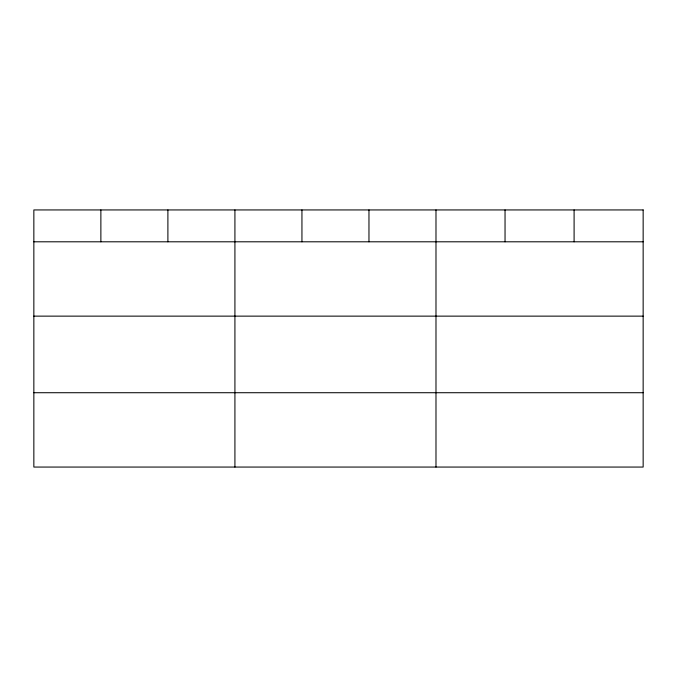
<?xml version="1.0" encoding="UTF-8"?>
<svg xmlns="http://www.w3.org/2000/svg" width="677" height="677" viewBox="0 0 677 677"><rect width="100%" height="100%" fill="white"/><g stroke="black" fill="none" stroke-linecap="round" stroke-linejoin="round"><path stroke-width="1.02" d="M33.85 241.799L643.15 241.799M33.85 316.134L643.15 316.134M33.85 392.719L643.15 392.719M574.096 209.938L574.096 241.799M505.042 209.938L505.042 241.799M435.988 209.938L435.988 467.062M368.965 209.938L368.965 241.799M301.942 209.938L301.942 241.799M234.919 209.938L234.919 467.062M167.896 209.938L167.896 241.799M100.873 209.938L100.873 241.799M643.15 209.938L33.85 209.938L33.85 467.062L643.15 467.062L643.15 209.938"/></g></svg>
